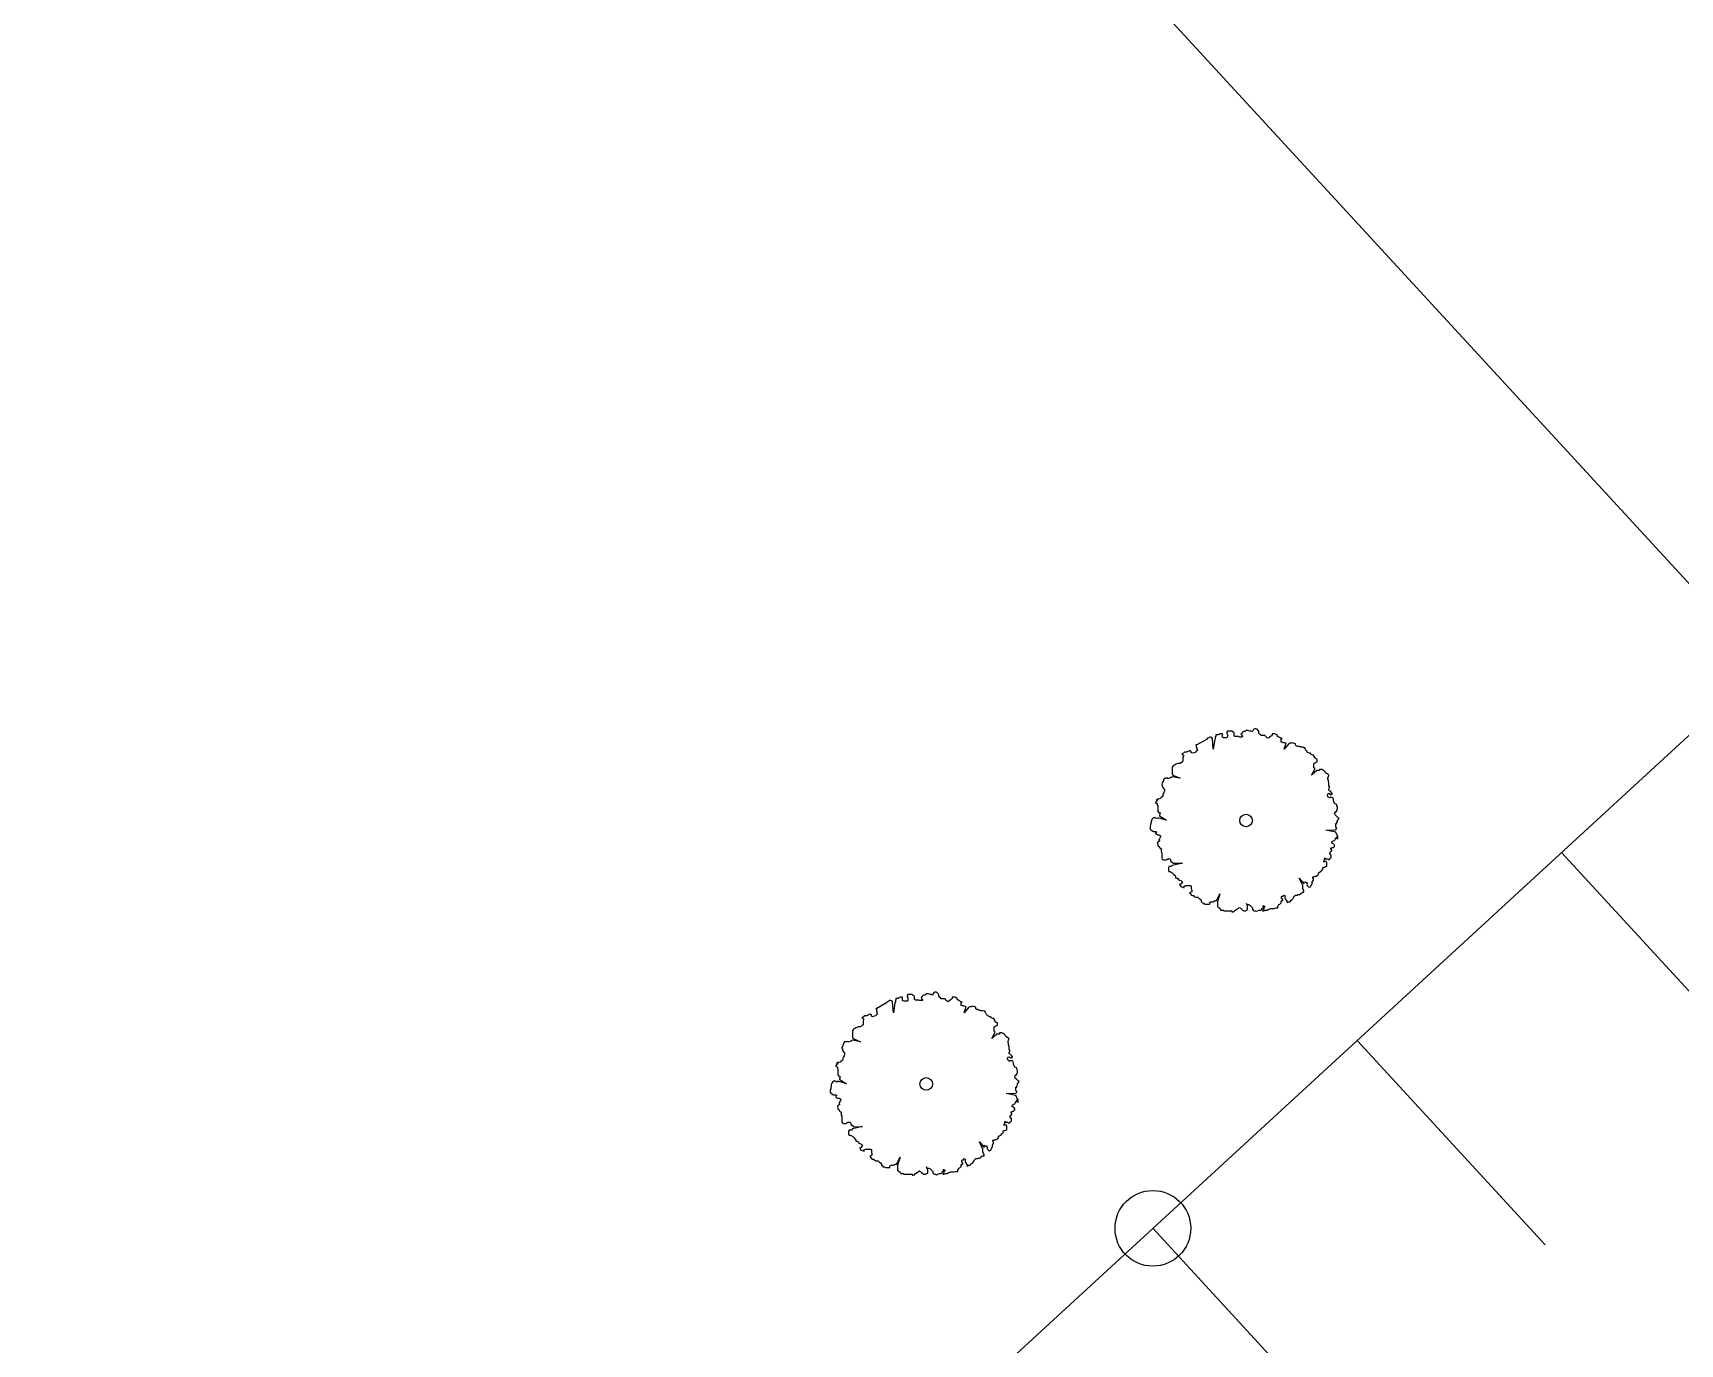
# Model space of a CAD drawing. Extents: x 99089 to 101049, y 99298 to 100905.
# Drawn here: x 99781.5 to 99846.7, y 100205.6 to 100257.6 of the extents above; entities that cross this region are included whole.
import ezdxf

# ---------------------------------------------------------------- set-up
doc = ezdxf.new("R2010")
doc.units = 0
for name, color, linetype in [('Survey Exist Building', 7, 'Continuous'), ('Survey Exist Pavement', 7, 'Continuous'), ('Survey Exist Pole', 7, 'Continuous'), ('Survey Exist Trees', 7, 'Continuous')]:
    doc.layers.add(name, color=color, linetype=linetype)

msp = doc.modelspace()

# ---------------------------------------------------------------- linework, layer by layer
at = {"layer": 'Survey Exist Building'}
msp.add_lwpolyline([(99918.049, 100253.834), (99872.25, 100303.627), (99824.802, 100259.985), (99847.934, 100234.835), (99873.084, 100257.968), (99895.751, 100233.325)], close=True, dxfattribs=at)
at = {"layer": 'Survey Exist Pavement'}
for p, q in [((99842.044, 100225.084), (99849.491, 100216.988)), ((99833.948, 100217.637), (99841.395, 100209.541)), ((99825.852, 100210.191), (99833.299, 100202.094))]:
    msp.add_line(p, q, dxfattribs=at)
msp.add_lwpolyline([(99902.125, 100223.282), (99873.692, 100254.194), (99793.468, 100180.404), (99821.901, 100149.491)], close=True, dxfattribs=at)
at = {"layer": 'Survey Exist Pole'}
msp.add_circle((99825.852, 100210.191), 1.5, dxfattribs=at)
at = {"layer": 'Survey Exist Trees'}
for p, q in [((99827.971, 100229.571), (99827.595, 100229.349)), ((99829.544, 100226.356), (99829.544, 100226.356)), ((99815.295, 100219.128), (99814.919, 100218.906)), ((99816.869, 100215.913), (99816.869, 100215.913))]:
    msp.add_line(p, q, dxfattribs=at)
for points in [[(99831.285, 100229.416), (99831.241, 100229.394), (99831.05, 100229.177), (99831.13, 100229.416), (99831.064, 100229.438), (99831.02, 100229.438), (99830.976, 100229.46), (99830.931, 100229.46), (99830.931, 100229.504), (99830.931, 100229.548), (99830.931, 100229.593), (99830.976, 100229.593), (99830.931, 100229.615), (99830.843, 100229.659), (99830.777, 100229.703), (99830.777, 100229.747), (99830.733, 100229.77), (99830.688, 100229.792), (99830.644, 100229.792), (99830.578, 100229.792), (99830.578, 100229.747), (99830.534, 100229.703), (99830.489, 100229.681), (99830.445, 100229.637), (99830.401, 100229.615), (99830.335, 100229.681), (99830.291, 100229.725), (99830.246, 100229.725), (99830.18, 100229.725), (99830.136, 100229.725), (99830.114, 100229.77), (99830.07, 100229.792), (99830.048, 100229.836), (99830.048, 100229.88), (99830.025, 100229.924), (99829.981, 100229.969), (99829.937, 100229.991), (99829.893, 100229.991), (99829.849, 100229.969), (99829.827, 100229.924), (99829.782, 100229.88), (99829.738, 100229.902), (99829.694, 100229.902), (99829.628, 100229.924), (99829.584, 100229.924), (99829.539, 100229.924), (99829.495, 100229.88), (99829.451, 100229.88), (99829.407, 100229.858), (99829.385, 100229.814), (99829.34, 100229.792), (99829.363, 100229.747), (99829.407, 100229.703), (99829.385, 100229.659), (99829.34, 100229.659), (99829.296, 100229.659), (99829.252, 100229.681), (99829.208, 100229.681), (99829.164, 100229.681), (99829.12, 100229.681), (99829.075, 100229.703), (99829.075, 100229.747), (99829.075, 100229.792), (99829.075, 100229.836), (99829.031, 100229.858), (99828.987, 100229.902), (99828.943, 100229.902), (99828.899, 100229.902), (99828.854, 100229.902), (99828.81, 100229.902), (99828.788, 100229.858), (99828.788, 100229.814), (99828.81, 100229.77), (99828.81, 100229.725), (99828.81, 100229.681), (99828.788, 100229.637), (99828.744, 100229.637), (99828.7, 100229.637), (99828.656, 100229.637), (99828.611, 100229.659), (99828.611, 100229.703), (99828.611, 100229.747), (99828.611, 100229.792), (99828.567, 100229.792), (99828.523, 100229.792), (99828.479, 100229.77), (99828.435, 100229.747), (99828.39, 100229.747), (99828.346, 100229.747), (99828.346, 100229.703), (99828.324, 100229.659), (99828.324, 100229.615), (99828.302, 100229.571), (99828.242, 100229.177), (99828.214, 100229.593), (99828.192, 100229.637), (99828.147, 100229.659), (99828.103, 100229.659), (99828.059, 100229.637), (99828.015, 100229.615), (99827.971, 100229.571)], [(99833.119, 100226.54), (99833.075, 100226.584), (99833.053, 100226.629), (99833.075, 100226.673), (99833.097, 100226.717), (99833.141, 100226.717), (99833.141, 100226.761), (99833.163, 100226.806), (99833.163, 100226.85), (99833.163, 100226.894), (99833.141, 100226.938), (99833.141, 100226.982), (99833.097, 100227.005), (99833.053, 100227.027), (99833.031, 100227.071), (99833.008, 100227.137), (99833.008, 100227.182), (99832.995, 100227.233), (99832.98, 100227.259), (99832.949, 100227.273), (99832.914, 100227.276), (99832.879, 100227.27), (99832.861, 100227.248), (99832.813, 100227.283), (99832.769, 100227.331), (99832.78, 100227.412), (99832.832, 100227.434), (99832.861, 100227.423), (99832.855, 100227.408), (99832.916, 100227.379), (99832.916, 100227.392), (99832.961, 100227.404), (99832.958, 100227.432), (99832.933, 100227.465), (99832.885, 100227.523), (99832.858, 100227.535), (99832.845, 100227.551), (99832.832, 100227.558), (99832.832, 100227.602), (99832.854, 100227.646), (99832.854, 100227.69), (99832.832, 100227.735), (99832.832, 100227.779), (99832.832, 100227.845), (99832.81, 100227.912), (99832.81, 100227.956), (99832.787, 100228), (99832.787, 100228.044), (99832.81, 100228.088), (99832.832, 100228.133), (99832.81, 100228.177), (99832.765, 100228.199), (99832.699, 100228.243), (99832.677, 100228.288), (99832.633, 100228.332), (99832.589, 100228.354), (99832.544, 100228.376), (99832.5, 100228.376), (99832.456, 100228.376), (99832.456, 100228.332), (99832.39, 100228.332), (99832.346, 100228.332), (99832.145, 100228.152), (99832.279, 100228.42), (99832.235, 100228.442), (99832.235, 100228.487), (99832.235, 100228.531), (99832.235, 100228.575), (99832.235, 100228.619), (99832.279, 100228.641), (99832.323, 100228.664), (99832.368, 100228.686), (99832.368, 100228.73), (99832.368, 100228.774), (99832.323, 100228.796), (99832.279, 100228.841), (99832.235, 100228.907), (99832.235, 100228.951), (99832.191, 100228.951), (99832.125, 100228.973), (99832.102, 100229.018), (99832.058, 100229.018), (99832.014, 100229.04), (99831.97, 100229.062), (99831.948, 100229.106), (99831.904, 100229.15), (99831.882, 100229.194), (99831.882, 100229.239), (99831.837, 100229.239), (99831.793, 100229.261), (99831.749, 100229.261), (99831.705, 100229.261), (99831.661, 100229.283), (99831.616, 100229.283), (99831.572, 100229.305), (99831.528, 100229.305), (99831.506, 100229.349), (99831.506, 100229.394), (99831.373, 100229.438), (99831.329, 100229.416), (99831.285, 100229.416)], [(99827.595, 100229.349), (99827.551, 100229.349), (99827.573, 100229.305), (99827.573, 100229.261), (99827.595, 100229.217), (99827.595, 100229.172), (99827.617, 100229.128), (99827.573, 100229.106), (99827.551, 100229.062), (99827.484, 100229.04), (99827.418, 100229.018), (99827.374, 100229.04), (99827.374, 100229.084), (99827.33, 100229.128), (99827.286, 100229.106), (99827.241, 100229.084), (99827.197, 100229.062), (99827.153, 100229.062), (99827.109, 100229.062), (99827.065, 100229.018), (99826.998, 100228.995), (99827.065, 100228.951), (99827.065, 100228.907), (99827.043, 100228.863), (99827.043, 100228.818), (99827.043, 100228.774), (99827.043, 100228.73), (99827.02, 100228.686), (99826.976, 100228.641), (99826.932, 100228.619), (99826.888, 100228.619), (99826.844, 100228.619), (99826.799, 100228.597), (99826.755, 100228.575), (99826.711, 100228.553), (99826.667, 100228.531), (99826.623, 100228.465), (99826.623, 100228.42), (99826.623, 100228.376), (99826.623, 100228.332), (99826.623, 100228.265), (99826.623, 100228.221), (99826.645, 100228.155), (99826.935, 100228.028), (99826.623, 100228.088), (99826.578, 100228.066), (99826.534, 100228.044), (99826.49, 100228.022)], [(99826.49, 100228.022), (99826.446, 100228.022), (99826.402, 100228.044), (99826.358, 100228.022), (99826.313, 100228.022), (99826.269, 100227.978), (99826.269, 100227.934), (99826.247, 100227.889), (99826.225, 100227.845), (99826.203, 100227.801), (99826.203, 100227.757), (99826.225, 100227.757), (99826.225, 100227.712), (99826.247, 100227.668), (99826.269, 100227.624), (99826.313, 100227.602), (99826.313, 100227.558), (99826.313, 100227.513), (99826.291, 100227.469), (99826.269, 100227.425), (99826.247, 100227.381), (99826.247, 100227.336), (99826.225, 100227.292), (99826.181, 100227.27), (99826.137, 100227.226), (99826.07, 100227.204), (99826.04, 100227.197), (99826.041, 100227.21), (99826.03, 100227.217), (99825.994, 100227.168), (99825.998, 100227.165), (99826.042, 100227.156), (99826.018, 100227.147), (99826.004, 100227.137), (99825.946, 100227.056), (99826.026, 100227.027), (99826.026, 100226.982), (99826.048, 100226.938), (99826.048, 100226.894), (99826.048, 100226.85), (99826.048, 100226.806), (99826.048, 100226.761), (99826.048, 100226.717), (99826.07, 100226.673), (99826.114, 100226.673), (99826.137, 100226.629), (99826.114, 100226.584), (99826.114, 100226.54), (99826.388, 100226.366), (99826.092, 100226.452), (99826.048, 100226.452), (99826.004, 100226.43), (99825.96, 100226.452), (99825.916, 100226.474), (99825.871, 100226.452), (99825.827, 100226.43), (99825.805, 100226.385), (99825.783, 100226.341), (99825.783, 100226.275), (99825.761, 100226.208), (99825.761, 100226.164), (99825.739, 100226.12), (99825.739, 100226.076), (99825.739, 100226.031), (99825.761, 100225.987), (99825.805, 100225.965), (99825.871, 100225.921), (99825.916, 100225.921), (99825.96, 100225.921), (99826.004, 100225.899), (99825.975, 100225.884), (99825.966, 100225.862), (99825.96, 100225.832), (99826.004, 100225.81), (99826.048, 100225.788), (99826.092, 100225.788), (99826.137, 100225.766), (99826.159, 100225.722), (99826.137, 100225.677), (99826.114, 100225.633), (99826.092, 100225.589), (99826.09, 100225.584), (99826.09, 100225.571), (99826.122, 100225.544), (99826.09, 100225.531), (99826.092, 100225.523), (99826.048, 100225.5), (99826.026, 100225.456), (99826.048, 100225.412), (99826.048, 100225.368), (99826.092, 100225.324), (99826.114, 100225.279), (99826.159, 100225.257), (99826.181, 100225.213), (99826.181, 100225.169), (99826.181, 100225.124), (99826.203, 100225.08), (99826.203, 100225.036), (99826.203, 100224.992), (99826.203, 100224.947), (99826.203, 100224.903)], [(99831.793, 100223.731), (99831.793, 100223.775), (99831.651, 100224.068), (99831.837, 100223.841), (99831.837, 100223.886), (99831.837, 100223.93), (99831.882, 100223.908), (99831.926, 100223.908), (99831.97, 100223.864), (99831.948, 100223.819), (99831.97, 100223.775), (99832.014, 100223.731), (99832.058, 100223.709), (99832.102, 100223.731), (99832.125, 100223.775), (99832.147, 100223.819), (99832.169, 100223.864), (99832.169, 100223.908), (99832.191, 100223.952), (99832.213, 100223.996), (99832.213, 100224.041), (99832.191, 100224.085), (99832.191, 100224.129), (99832.235, 100224.129), (99832.279, 100224.151), (99832.323, 100224.151), (99832.39, 100224.195), (99832.412, 100224.24), (99832.412, 100224.284), (99832.456, 100224.306), (99832.522, 100224.35), (99832.544, 100224.394), (99832.589, 100224.417), (99832.589, 100224.461), (99832.611, 100224.505), (99832.655, 100224.505), (99832.699, 100224.527), (99832.743, 100224.549), (99832.743, 100224.594), (99832.743, 100224.638), (99832.743, 100224.682), (99832.721, 100224.726), (99832.677, 100224.726), (99832.633, 100224.704), (99832.633, 100224.748), (99832.655, 100224.793), (99832.655, 100224.837), (99832.677, 100224.881), (99832.677, 100224.837), (99832.721, 100224.837), (99832.765, 100224.837), (99832.81, 100224.815), (99832.854, 100224.815), (99832.876, 100224.859), (99832.92, 100224.881), (99832.92, 100224.925), (99832.92, 100224.97), (99832.898, 100225.014), (99832.854, 100225.036), (99832.876, 100225.08), (99832.898, 100225.124), (99832.942, 100225.147), (99832.942, 100225.191), (99832.898, 100225.213), (99832.92, 100225.257), (99832.964, 100225.279), (99833.008, 100225.279), (99833.053, 100225.324), (99833.053, 100225.368), (99833.031, 100225.412), (99832.986, 100225.434), (99832.942, 100225.478), (99832.964, 100225.523), (99833.008, 100225.545), (99833.053, 100225.567), (99833.075, 100225.611), (99833.163, 100225.722), (99833.141, 100225.655), (99833.185, 100225.633), (99833.185, 100225.677), (99833.185, 100225.722), (99833.163, 100225.766), (99833.141, 100225.81), (99833.119, 100225.854), (99833.097, 100225.899), (99832.71, 100225.977), (99833.075, 100225.987), (99833.119, 100226.009), (99833.141, 100226.053), (99833.097, 100226.098), (99833.097, 100226.142), (99833.097, 100226.186), (99833.097, 100226.23), (99833.141, 100226.23), (99833.141, 100226.275), (99833.163, 100226.319), (99833.163, 100226.363), (99833.207, 100226.407), (99833.229, 100226.452), (99833.185, 100226.474), (99833.119, 100226.54)], [(99826.203, 100224.903), (99826.203, 100224.859), (99826.225, 100224.815), (99826.269, 100224.793), (99826.313, 100224.793), (99826.358, 100224.793), (99826.402, 100224.815), (99826.446, 100224.837), (99826.49, 100224.837), (99826.534, 100224.837), (99826.556, 100224.793), (99826.556, 100224.748), (99826.623, 100224.704), (99826.667, 100224.66), (99827.024, 100224.669), (99826.623, 100224.571), (99826.578, 100224.527), (99826.534, 100224.527), (99826.49, 100224.527), (99826.468, 100224.483), (99826.468, 100224.439), (99826.468, 100224.372), (99826.49, 100224.328), (99826.534, 100224.328), (99826.578, 100224.306), (99826.623, 100224.284), (99826.689, 100224.218), (99826.733, 100224.173), (99826.755, 100224.129), (99826.755, 100224.085), (99826.799, 100224.085), (99826.844, 100224.063), (99826.866, 100224.018), (99826.91, 100223.996), (99826.976, 100223.974), (99826.998, 100223.93), (99827.02, 100223.886), (99826.976, 100223.864), (99826.954, 100223.819), (99826.91, 100223.819), (99826.932, 100223.775), (99826.976, 100223.731), (99827.043, 100223.709), (99827.087, 100223.687), (99827.065, 100223.731), (99827.109, 100223.753), (99827.153, 100223.775), (99827.197, 100223.775), (99827.241, 100223.775), (99827.286, 100223.775), (99827.352, 100223.775), (99827.374, 100223.731), (99827.374, 100223.687), (99827.374, 100223.642), (99827.396, 100223.598), (99827.396, 100223.532), (99827.352, 100223.51), (99827.308, 100223.488), (99827.352, 100223.443), (99827.374, 100223.399), (99827.418, 100223.377), (99827.462, 100223.377), (99827.507, 100223.333), (99827.551, 100223.311), (99827.595, 100223.311), (99827.639, 100223.311), (99827.683, 100223.266), (99827.75, 100223.222), (99827.772, 100223.178), (99827.772, 100223.134), (99827.816, 100223.112), (99827.838, 100223.067), (99827.882, 100223.067), (99827.926, 100223.045), (99827.971, 100223.045), (99828.037, 100223.045), (99828.103, 100223.045), (99828.103, 100223.089), (99828.125, 100223.134), (99828.169, 100223.134), (99828.236, 100223.134), (99828.28, 100223.156), (99828.324, 100223.178), (99828.368, 100223.178), (99828.507, 100223.449), (99828.412, 100223.134), (99828.412, 100223.089), (99828.412, 100223.045), (99828.412, 100223.001), (99828.412, 100222.957), (99828.435, 100222.912), (99828.479, 100222.89), (99828.523, 100222.846), (99828.545, 100222.802), (99828.589, 100222.802), (99828.633, 100222.802), (99828.678, 100222.78), (99828.722, 100222.78), (99828.766, 100222.78), (99828.81, 100222.78), (99828.854, 100222.78)], [(99828.854, 100222.78), (99828.899, 100222.78), (99828.943, 100222.78), (99828.987, 100222.78), (99828.987, 100222.735), (99829.031, 100222.735), (99829.075, 100222.758), (99829.12, 100222.802), (99829.186, 100222.846), (99829.23, 100222.868), (99829.274, 100222.912), (99829.318, 100222.89), (99829.363, 100222.846), (99829.407, 100222.802), (99829.451, 100222.78), (99829.517, 100222.78), (99829.561, 100222.802), (99829.606, 100222.824), (99829.606, 100222.824), (99829.606, 100222.89), (99829.606, 100222.957), (99829.584, 100223.001), (99829.561, 100223.067), (99829.561, 100223.023), (99829.606, 100223.023), (99829.65, 100223.023), (99829.694, 100223.001), (99829.76, 100222.935), (99829.805, 100222.89), (99829.805, 100222.846), (99829.827, 100222.802), (99829.871, 100222.78), (99829.915, 100222.78), (99829.959, 100222.758), (99830.003, 100222.78), (99830.07, 100222.802), (99830.114, 100222.802), (99830.158, 100222.824), (99830.18, 100222.868), (99830.224, 100222.912), (99830.246, 100222.957), (99830.202, 100222.957), (99830.246, 100222.957), (99830.291, 100222.957), (99830.269, 100222.912), (99830.246, 100222.868), (99830.224, 100222.824), (99830.202, 100222.78), (99830.246, 100222.78), (99830.291, 100222.802), (99830.335, 100222.802), (99830.379, 100222.802), (99830.445, 100222.846), (99830.512, 100222.868), (99830.556, 100222.868), (99830.6, 100222.868), (99830.644, 100222.868), (99830.71, 100222.89), (99830.755, 100222.89), (99830.799, 100222.89), (99830.799, 100222.935), (99830.821, 100222.979), (99830.843, 100223.023), (99830.887, 100223.045), (99830.931, 100223.089), (99830.931, 100223.134), (99830.953, 100223.178), (99830.998, 100223.178), (99830.998, 100223.222), (99830.953, 100223.266), (99830.953, 100223.311), (99830.976, 100223.355), (99831.02, 100223.355), (99831.042, 100223.399), (99831.086, 100223.377), (99831.086, 100223.333), (99831.086, 100223.288), (99831.108, 100223.244), (99831.13, 100223.2), (99831.174, 100223.134), (99831.174, 100223.089), (99831.219, 100223.134), (99831.263, 100223.134), (99831.307, 100223.156), (99831.329, 100223.2), (99831.373, 100223.222), (99831.418, 100223.266), (99831.44, 100223.311), (99831.462, 100223.355), (99831.506, 100223.399), (99831.572, 100223.399), (99831.616, 100223.421), (99831.661, 100223.421), (99831.705, 100223.443), (99831.749, 100223.488), (99831.793, 100223.51), (99831.837, 100223.51), (99831.837, 100223.554), (99831.815, 100223.598), (99831.793, 100223.665), (99831.793, 100223.731)], [(99818.609, 100218.973), (99818.565, 100218.951), (99818.375, 100218.734), (99818.455, 100218.973), (99818.388, 100218.995), (99818.344, 100218.995), (99818.3, 100219.017), (99818.256, 100219.017), (99818.256, 100219.061), (99818.256, 100219.106), (99818.256, 100219.15), (99818.3, 100219.15), (99818.256, 100219.172), (99818.167, 100219.216), (99818.101, 100219.26), (99818.101, 100219.305), (99818.057, 100219.327), (99818.013, 100219.349), (99817.969, 100219.349), (99817.902, 100219.349), (99817.902, 100219.305), (99817.858, 100219.26), (99817.814, 100219.238), (99817.77, 100219.194), (99817.726, 100219.172), (99817.659, 100219.238), (99817.615, 100219.283), (99817.571, 100219.283), (99817.505, 100219.283), (99817.46, 100219.283), (99817.438, 100219.327), (99817.394, 100219.349), (99817.372, 100219.393), (99817.372, 100219.437), (99817.35, 100219.482), (99817.306, 100219.526), (99817.262, 100219.548), (99817.217, 100219.548), (99817.173, 100219.526), (99817.151, 100219.482), (99817.107, 100219.437), (99817.063, 100219.459), (99817.019, 100219.459), (99816.952, 100219.482), (99816.908, 100219.482), (99816.864, 100219.482), (99816.82, 100219.437), (99816.775, 100219.437), (99816.731, 100219.415), (99816.709, 100219.371), (99816.665, 100219.349), (99816.687, 100219.305), (99816.731, 100219.26), (99816.709, 100219.216), (99816.665, 100219.216), (99816.621, 100219.216), (99816.577, 100219.238), (99816.532, 100219.238), (99816.488, 100219.238), (99816.444, 100219.238), (99816.4, 100219.26), (99816.4, 100219.305), (99816.4, 100219.349), (99816.4, 100219.393), (99816.356, 100219.415), (99816.311, 100219.459), (99816.267, 100219.459), (99816.223, 100219.459), (99816.179, 100219.459), (99816.135, 100219.459), (99816.113, 100219.415), (99816.113, 100219.371), (99816.135, 100219.327), (99816.135, 100219.283), (99816.135, 100219.238), (99816.113, 100219.194), (99816.068, 100219.194), (99816.024, 100219.194), (99815.98, 100219.194), (99815.936, 100219.216), (99815.936, 100219.26), (99815.936, 100219.305), (99815.936, 100219.349), (99815.892, 100219.349), (99815.847, 100219.349), (99815.803, 100219.327), (99815.759, 100219.305), (99815.715, 100219.305), (99815.671, 100219.305), (99815.671, 100219.26), (99815.649, 100219.216), (99815.649, 100219.172), (99815.626, 100219.128), (99815.567, 100218.734), (99815.538, 100219.15), (99815.516, 100219.194), (99815.472, 100219.216), (99815.428, 100219.216), (99815.383, 100219.194), (99815.339, 100219.172), (99815.295, 100219.128)], [(99820.443, 100216.097), (99820.399, 100216.141), (99820.377, 100216.186), (99820.399, 100216.23), (99820.421, 100216.274), (99820.465, 100216.274), (99820.465, 100216.318), (99820.488, 100216.363), (99820.488, 100216.407), (99820.488, 100216.451), (99820.465, 100216.495), (99820.465, 100216.54), (99820.421, 100216.562), (99820.377, 100216.584), (99820.355, 100216.628), (99820.333, 100216.694), (99820.333, 100216.739), (99820.319, 100216.79), (99820.305, 100216.816), (99820.274, 100216.83), (99820.239, 100216.833), (99820.203, 100216.827), (99820.186, 100216.805), (99820.137, 100216.84), (99820.093, 100216.889), (99820.105, 100216.97), (99820.156, 100216.992), (99820.186, 100216.98), (99820.18, 100216.965), (99820.24, 100216.936), (99820.24, 100216.949), (99820.286, 100216.961), (99820.283, 100216.989), (99820.258, 100217.022), (99820.209, 100217.08), (99820.183, 100217.092), (99820.17, 100217.108), (99820.156, 100217.115), (99820.156, 100217.159), (99820.178, 100217.203), (99820.178, 100217.247), (99820.156, 100217.292), (99820.156, 100217.336), (99820.156, 100217.402), (99820.134, 100217.469), (99820.134, 100217.513), (99820.112, 100217.557), (99820.112, 100217.601), (99820.134, 100217.646), (99820.156, 100217.69), (99820.134, 100217.734), (99820.09, 100217.756), (99820.024, 100217.8), (99820.001, 100217.845), (99819.957, 100217.889), (99819.913, 100217.911), (99819.869, 100217.933), (99819.825, 100217.933), (99819.78, 100217.933), (99819.78, 100217.889), (99819.714, 100217.889), (99819.67, 100217.889), (99819.47, 100217.709), (99819.604, 100217.977), (99819.56, 100218), (99819.56, 100218.044), (99819.56, 100218.088), (99819.56, 100218.132), (99819.56, 100218.177), (99819.604, 100218.199), (99819.648, 100218.221), (99819.692, 100218.243), (99819.692, 100218.287), (99819.692, 100218.331), (99819.648, 100218.353), (99819.604, 100218.398), (99819.56, 100218.464), (99819.56, 100218.508), (99819.515, 100218.508), (99819.449, 100218.53), (99819.427, 100218.575), (99819.383, 100218.575), (99819.339, 100218.597), (99819.294, 100218.619), (99819.272, 100218.663), (99819.228, 100218.707), (99819.206, 100218.752), (99819.206, 100218.796), (99819.162, 100218.796), (99819.118, 100218.818), (99819.073, 100218.818), (99819.029, 100218.818), (99818.985, 100218.84), (99818.941, 100218.84), (99818.897, 100218.862), (99818.852, 100218.862), (99818.83, 100218.906), (99818.83, 100218.951), (99818.698, 100218.995), (99818.654, 100218.973), (99818.609, 100218.973)], [(99814.919, 100218.906), (99814.875, 100218.906), (99814.897, 100218.862), (99814.897, 100218.818), (99814.919, 100218.774), (99814.919, 100218.73), (99814.941, 100218.685), (99814.897, 100218.663), (99814.875, 100218.619), (99814.809, 100218.597), (99814.743, 100218.575), (99814.698, 100218.597), (99814.698, 100218.641), (99814.654, 100218.685), (99814.61, 100218.663), (99814.566, 100218.641), (99814.522, 100218.619), (99814.477, 100218.619), (99814.433, 100218.619), (99814.389, 100218.575), (99814.323, 100218.553), (99814.389, 100218.508), (99814.389, 100218.464), (99814.367, 100218.42), (99814.367, 100218.376), (99814.367, 100218.331), (99814.367, 100218.287), (99814.345, 100218.243), (99814.301, 100218.199), (99814.257, 100218.177), (99814.212, 100218.177), (99814.168, 100218.177), (99814.124, 100218.154), (99814.08, 100218.132), (99814.036, 100218.11), (99813.991, 100218.088), (99813.947, 100218.022), (99813.947, 100217.977), (99813.947, 100217.933), (99813.947, 100217.889), (99813.947, 100217.823), (99813.947, 100217.778), (99813.969, 100217.712), (99814.26, 100217.585), (99813.947, 100217.646), (99813.903, 100217.624), (99813.859, 100217.601), (99813.815, 100217.579)], [(99813.815, 100217.579), (99813.77, 100217.579), (99813.726, 100217.601), (99813.682, 100217.579), (99813.638, 100217.579), (99813.594, 100217.535), (99813.594, 100217.491), (99813.572, 100217.447), (99813.549, 100217.402), (99813.527, 100217.358), (99813.527, 100217.314), (99813.549, 100217.314), (99813.549, 100217.27), (99813.572, 100217.225), (99813.594, 100217.181), (99813.638, 100217.159), (99813.638, 100217.115), (99813.638, 100217.071), (99813.616, 100217.026), (99813.594, 100216.982), (99813.572, 100216.938), (99813.572, 100216.894), (99813.549, 100216.849), (99813.505, 100216.827), (99813.461, 100216.783), (99813.395, 100216.761), (99813.364, 100216.754), (99813.365, 100216.767), (99813.354, 100216.775), (99813.319, 100216.725), (99813.322, 100216.722), (99813.366, 100216.713), (99813.343, 100216.704), (99813.328, 100216.694), (99813.271, 100216.613), (99813.351, 100216.584), (99813.351, 100216.54), (99813.373, 100216.495), (99813.373, 100216.451), (99813.373, 100216.407), (99813.373, 100216.363), (99813.373, 100216.318), (99813.373, 100216.274), (99813.395, 100216.23), (99813.439, 100216.23), (99813.461, 100216.186), (99813.439, 100216.141), (99813.439, 100216.097), (99813.712, 100215.923), (99813.417, 100216.009), (99813.373, 100216.009), (99813.328, 100215.987), (99813.284, 100216.009), (99813.24, 100216.031), (99813.196, 100216.009), (99813.152, 100215.987), (99813.13, 100215.942), (99813.108, 100215.898), (99813.108, 100215.832), (99813.085, 100215.765), (99813.085, 100215.721), (99813.063, 100215.677), (99813.063, 100215.633), (99813.063, 100215.588), (99813.085, 100215.544), (99813.13, 100215.522), (99813.196, 100215.478), (99813.24, 100215.478), (99813.284, 100215.478), (99813.328, 100215.456), (99813.299, 100215.441), (99813.29, 100215.419), (99813.284, 100215.389), (99813.328, 100215.367), (99813.373, 100215.345), (99813.417, 100215.345), (99813.461, 100215.323), (99813.483, 100215.279), (99813.461, 100215.235), (99813.439, 100215.19), (99813.417, 100215.146), (99813.415, 100215.141), (99813.415, 100215.128), (99813.446, 100215.101), (99813.415, 100215.088), (99813.417, 100215.08), (99813.373, 100215.058), (99813.351, 100215.013), (99813.373, 100214.969), (99813.373, 100214.925), (99813.417, 100214.881), (99813.439, 100214.836), (99813.483, 100214.814), (99813.505, 100214.77), (99813.505, 100214.726), (99813.505, 100214.682), (99813.527, 100214.637), (99813.527, 100214.593), (99813.527, 100214.549), (99813.527, 100214.505), (99813.527, 100214.46)], [(99819.118, 100213.288), (99819.118, 100213.332), (99818.975, 100213.625), (99819.162, 100213.399), (99819.162, 100213.443), (99819.162, 100213.487), (99819.206, 100213.465), (99819.25, 100213.465), (99819.294, 100213.421), (99819.272, 100213.376), (99819.294, 100213.332), (99819.339, 100213.288), (99819.383, 100213.266), (99819.427, 100213.288), (99819.449, 100213.332), (99819.471, 100213.376), (99819.493, 100213.421), (99819.493, 100213.465), (99819.515, 100213.509), (99819.537, 100213.553), (99819.537, 100213.598), (99819.515, 100213.642), (99819.515, 100213.686), (99819.56, 100213.686), (99819.604, 100213.708), (99819.648, 100213.708), (99819.714, 100213.753), (99819.736, 100213.797), (99819.736, 100213.841), (99819.78, 100213.863), (99819.847, 100213.907), (99819.869, 100213.952), (99819.913, 100213.974), (99819.913, 100214.018), (99819.935, 100214.062), (99819.979, 100214.062), (99820.024, 100214.084), (99820.068, 100214.106), (99820.068, 100214.151), (99820.068, 100214.195), (99820.068, 100214.239), (99820.046, 100214.283), (99820.001, 100214.283), (99819.957, 100214.261), (99819.957, 100214.306), (99819.979, 100214.35), (99819.979, 100214.394), (99820.001, 100214.438), (99820.001, 100214.394), (99820.046, 100214.394), (99820.09, 100214.394), (99820.134, 100214.372), (99820.178, 100214.372), (99820.2, 100214.416), (99820.245, 100214.438), (99820.245, 100214.482), (99820.245, 100214.527), (99820.222, 100214.571), (99820.178, 100214.593), (99820.2, 100214.637), (99820.222, 100214.682), (99820.267, 100214.704), (99820.267, 100214.748), (99820.222, 100214.77), (99820.245, 100214.814), (99820.289, 100214.836), (99820.333, 100214.836), (99820.377, 100214.881), (99820.377, 100214.925), (99820.355, 100214.969), (99820.311, 100214.991), (99820.267, 100215.035), (99820.289, 100215.08), (99820.333, 100215.102), (99820.377, 100215.124), (99820.399, 100215.168), (99820.488, 100215.279), (99820.465, 100215.212), (99820.51, 100215.19), (99820.51, 100215.235), (99820.51, 100215.279), (99820.488, 100215.323), (99820.465, 100215.367), (99820.443, 100215.412), (99820.421, 100215.456), (99820.035, 100215.534), (99820.399, 100215.544), (99820.443, 100215.566), (99820.465, 100215.611), (99820.421, 100215.655), (99820.421, 100215.699), (99820.421, 100215.743), (99820.421, 100215.788), (99820.465, 100215.788), (99820.465, 100215.832), (99820.488, 100215.876), (99820.488, 100215.92), (99820.532, 100215.965), (99820.554, 100216.009), (99820.51, 100216.031), (99820.443, 100216.097)], [(99813.527, 100214.46), (99813.527, 100214.416), (99813.549, 100214.372), (99813.594, 100214.35), (99813.638, 100214.35), (99813.682, 100214.35), (99813.726, 100214.372), (99813.77, 100214.394), (99813.815, 100214.394), (99813.859, 100214.394), (99813.881, 100214.35), (99813.881, 100214.306), (99813.947, 100214.261), (99813.991, 100214.217), (99814.348, 100214.226), (99813.947, 100214.129), (99813.903, 100214.084), (99813.859, 100214.084), (99813.815, 100214.084), (99813.792, 100214.04), (99813.792, 100213.996), (99813.792, 100213.929), (99813.815, 100213.885), (99813.859, 100213.885), (99813.903, 100213.863), (99813.947, 100213.841), (99814.013, 100213.775), (99814.058, 100213.73), (99814.08, 100213.686), (99814.08, 100213.642), (99814.124, 100213.642), (99814.168, 100213.62), (99814.19, 100213.576), (99814.234, 100213.553), (99814.301, 100213.531), (99814.323, 100213.487), (99814.345, 100213.443), (99814.301, 100213.421), (99814.279, 100213.376), (99814.234, 100213.376), (99814.257, 100213.332), (99814.301, 100213.288), (99814.367, 100213.266), (99814.411, 100213.244), (99814.389, 100213.288), (99814.433, 100213.31), (99814.477, 100213.332), (99814.522, 100213.332), (99814.566, 100213.332), (99814.61, 100213.332), (99814.676, 100213.332), (99814.698, 100213.288), (99814.698, 100213.244), (99814.698, 100213.2), (99814.721, 100213.155), (99814.721, 100213.089), (99814.676, 100213.067), (99814.632, 100213.045), (99814.676, 100213), (99814.698, 100212.956), (99814.743, 100212.934), (99814.787, 100212.934), (99814.831, 100212.89), (99814.875, 100212.868), (99814.919, 100212.868), (99814.964, 100212.868), (99815.008, 100212.823), (99815.074, 100212.779), (99815.096, 100212.735), (99815.096, 100212.691), (99815.14, 100212.669), (99815.162, 100212.624), (99815.207, 100212.624), (99815.251, 100212.602), (99815.295, 100212.602), (99815.361, 100212.602), (99815.428, 100212.602), (99815.428, 100212.647), (99815.45, 100212.691), (99815.494, 100212.691), (99815.56, 100212.691), (99815.604, 100212.713), (99815.649, 100212.735), (99815.693, 100212.735), (99815.832, 100213.006), (99815.737, 100212.691), (99815.737, 100212.647), (99815.737, 100212.602), (99815.737, 100212.558), (99815.737, 100212.514), (99815.759, 100212.47), (99815.803, 100212.447), (99815.847, 100212.403), (99815.87, 100212.359), (99815.914, 100212.359), (99815.958, 100212.359), (99816.002, 100212.337), (99816.046, 100212.337), (99816.09, 100212.337), (99816.135, 100212.337), (99816.179, 100212.337)], [(99816.179, 100212.337), (99816.223, 100212.337), (99816.267, 100212.337), (99816.311, 100212.337), (99816.311, 100212.293), (99816.356, 100212.293), (99816.4, 100212.315), (99816.444, 100212.359), (99816.51, 100212.403), (99816.554, 100212.425), (99816.599, 100212.47), (99816.643, 100212.447), (99816.687, 100212.403), (99816.731, 100212.359), (99816.775, 100212.337), (99816.842, 100212.337), (99816.886, 100212.359), (99816.93, 100212.381), (99816.93, 100212.381), (99816.93, 100212.447), (99816.93, 100212.514), (99816.908, 100212.558), (99816.886, 100212.624), (99816.886, 100212.58), (99816.93, 100212.58), (99816.974, 100212.58), (99817.019, 100212.558), (99817.085, 100212.492), (99817.129, 100212.447), (99817.129, 100212.403), (99817.151, 100212.359), (99817.195, 100212.337), (99817.239, 100212.337), (99817.284, 100212.315), (99817.328, 100212.337), (99817.394, 100212.359), (99817.438, 100212.359), (99817.483, 100212.381), (99817.505, 100212.425), (99817.549, 100212.47), (99817.571, 100212.514), (99817.527, 100212.514), (99817.571, 100212.514), (99817.615, 100212.514), (99817.593, 100212.47), (99817.571, 100212.425), (99817.549, 100212.381), (99817.527, 100212.337), (99817.571, 100212.337), (99817.615, 100212.359), (99817.659, 100212.359), (99817.703, 100212.359), (99817.77, 100212.403), (99817.836, 100212.425), (99817.88, 100212.425), (99817.924, 100212.425), (99817.969, 100212.425), (99818.035, 100212.447), (99818.079, 100212.447), (99818.123, 100212.447), (99818.123, 100212.492), (99818.145, 100212.536), (99818.167, 100212.58), (99818.212, 100212.602), (99818.256, 100212.647), (99818.256, 100212.691), (99818.278, 100212.735), (99818.322, 100212.735), (99818.322, 100212.779), (99818.278, 100212.823), (99818.278, 100212.868), (99818.3, 100212.912), (99818.344, 100212.912), (99818.366, 100212.956), (99818.411, 100212.934), (99818.411, 100212.89), (99818.411, 100212.846), (99818.433, 100212.801), (99818.455, 100212.757), (99818.499, 100212.691), (99818.499, 100212.647), (99818.543, 100212.691), (99818.587, 100212.691), (99818.632, 100212.713), (99818.654, 100212.757), (99818.698, 100212.779), (99818.742, 100212.823), (99818.764, 100212.868), (99818.786, 100212.912), (99818.83, 100212.956), (99818.897, 100212.956), (99818.941, 100212.978), (99818.985, 100212.978), (99819.029, 100213), (99819.073, 100213.045), (99819.118, 100213.067), (99819.162, 100213.067), (99819.162, 100213.111), (99819.14, 100213.155), (99819.118, 100213.222), (99819.118, 100213.288)]]:
    msp.add_lwpolyline(points, dxfattribs=at)
for centre in [(99829.544, 100226.356), (99816.869, 100215.913)]:
    msp.add_circle(centre, 0.25, dxfattribs=at)
msp.add_spline([(99708.956, 100746.98), (99744.349, 100746.98), (99761.475, 100717.283), (99780.885, 100709.288), (99813.995, 100700.15), (99843.68, 100681.875), (99844.821, 100654.463), (99837.971, 100622.481), (99815.136, 100597.353), (99823.129, 100587.074), (99837.971, 100589.358), (99839.113, 100579.078), (99890.491, 100565.372), (99883.64, 100525.395), (99872.223, 100476.281), (99890.491, 100435.163), (99875.648, 100396.328), (99852.814, 100386.049), (99810.57, 100359.778), (99753.483, 100331.224), (99752.341, 100269.546), (99708.956, 100231.853), (99672.42, 100279.825), (99651.869, 100314.091), (99622.184, 100372.342), (99579.94, 100363.205), (99561.673, 100339.219), (99547.972, 100307.238), (99506.87, 100301.527), (99492.027, 100253.555), (99514.862, 100197.588), (99538.838, 100148.474), (99495.452, 100087.938), (99466.909, 100099.36), (99416.673, 100077.658), (99398.405, 100043.392), (99357.303, 100004.558), (99323.051, 100001.132), (99289.941, 100017.122), (99224.862, 100033.113), (99184.902, 100029.686), (99151.792, 100022.833), (99124.39, 99976.003), (99108.406, 99926.889), (99088.997, 99900.619)], degree=3, dxfattribs=at)

doc.saveas('drawing.dxf')
